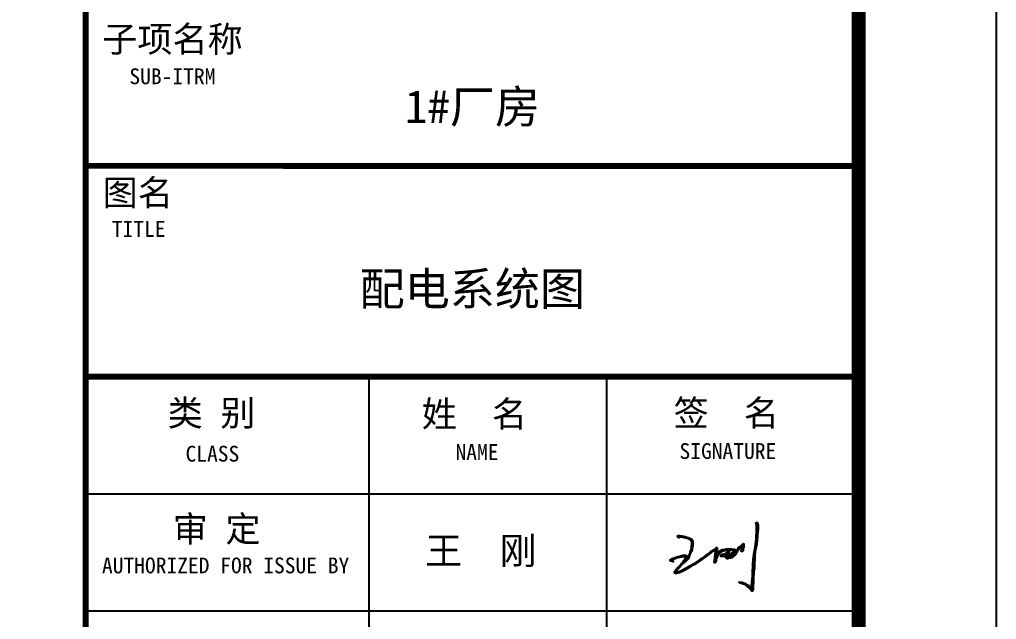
# Model space of a CAD drawing. Extents: x 4929870 to 5205508, y 4505833 to 4862647.
# Drawn here: x 5064287 to 5078470, y 4808566 to 4817277 of the extents above; entities that cross this region are included whole.
import ezdxf
from ezdxf.enums import TextEntityAlignment as Align

# ---------------------------------------------------------------- set-up
doc = ezdxf.new("R2010")
doc.units = 0
doc.header["$LTSCALE"] = 1000
doc.header["$MEASUREMENT"] = 0
doc.layers.get('0').update_dxf_attribs({"color": 4, "linetype": 'CONTINUOUS'})
for name, color, linetype in [('46', 7, 'CONTINUOUS'), ('PUB_TEXT', 7, 'CONTINUOUS'), ('PUB_TITLE', 4, 'CONTINUOUS')]:
    doc.layers.add(name, color=color, linetype=linetype)
doc.styles.add('TQ', font='')
doc.styles.get('TQ').set_extended_font_data('SimSun')

# ---------------------------------------------------------------- blocks, each defined once
blk = doc.blocks.new('1')
at = {"linetype": 'Continuous'}
h = blk.add_hatch(dxfattribs=at)
h.set_pattern_fill('ANSI31', color=256, scale=0.01, style=0)
h.set_pattern_definition([(45, (0, 0), (-0.01122532015133644, 0.01122532015133644), [])])
edge = h.paths.add_edge_path()
edge.add_spline(control_points=[(606802.9548313793, 3438070.265226552), (606802.9548313793, 3438070.265226552), (606802.977822074, 3438070.201418132), (606803.0123822704, 3438070.057026353), (606803.0352024556, 3438069.827251539), (606803.0270532465, 3438069.565470112), (606803.0041369265, 3438069.177466838), (606802.9705343791, 3438068.461706944), (606802.8846150179, 3438067.54246245), (606802.7116918404, 3438066.650753256), (606802.6061130327, 3438065.849661706), (606802.5605040006, 3438065.090103826), (606802.5245465112, 3438064.313170246), (606802.5125940925, 3438063.576008083), (606802.4203654837, 3438062.949672543), (606802.4209433702, 3438062.550659618), (606802.4405719572, 3438062.138951221), (606802.1519699646, 3438062.761339919), (606801.8775633376, 3438062.858058224), (606801.7146295124, 3438062.951235723), (606801.5578388517, 3438063.071107797), (606801.383405333, 3438063.056406751), (606801.2093056658, 3438063.180825486), (606801.0780019216, 3438063.118454773), (606800.8219936359, 3438063.165583787), (606801.0560366265, 3438062.989643368), (606801.2329994235, 3438063.022015726), (606801.4152975213, 3438062.864555521), (606801.6003109402, 3438062.897909322), (606801.7002034857, 3438062.764322925), (606801.820053658, 3438062.714336445), (606801.9067782995, 3438062.650148594), (606801.9522559777, 3438062.545944273), (606802.069134393, 3438062.469646854), (606802.1853656988, 3438062.369148177), (606802.31740094, 3438062.240778048), (606802.3788015943, 3438062.115244013), (606802.4870518023, 3438062.031379914), (606802.589473175, 3438062.135273192), (606802.5902722881, 3438062.47974754), (606802.6233342051, 3438062.951030566), (606802.6699292858, 3438063.482999866), (606802.6487539337, 3438064.000512495), (606802.8333019144, 3438065.155739018), (606802.7457192964, 3438066.450337167), (606803.077530463, 3438067.746349805), (606803.1176048578, 3438068.511348269), (606803.1630463768, 3438069.234449798), (606803.2557209153, 3438069.77666619), (606803.1768941424, 3438070.113627569), (606803.1398517365, 3438070.267224371), (606803.1325250164, 3438070.386195865), (606803.0185910007, 3438070.368416179), (606802.8909862237, 3438070.309119587), (606802.9499094412, 3438070.278886909), (606802.9548313793, 3438070.265226552)], knot_values=[0, 0, 0, 0, 0.1017359064920536, 0.2034718129841072, 0.4428989989019158, 0.6908076938148076, 0.9881485095591476, 1.609230388801325, 2.840572451490749, 3.752983827027884, 4.332848152184378, 5.262981428951958, 6.035933682705458, 6.661421242455934, 7.489809596244362, 7.864801083490369, 7.964799518961576, 8.531739347407662, 8.73338991418033, 8.935040958033435, 9.08088125492148, 9.311508762990574, 9.423367341373675, 9.673526265983098, 9.798604946908169, 9.905095178708105, 10.24820909697369, 10.41245385990978, 10.55861959333883, 10.75601894790764, 10.85186862937338, 10.94982061812233, 11.07073575268507, 11.1794455286551, 11.35866058721768, 11.53720651517253, 11.71769490220617, 11.79645179337191, 11.88366196071857, 12.07110504713808, 12.82079667734413, 13.30691018048607, 13.67007155809484, 14.37069202992504, 16.80316865924945, 17.50153078071645, 18.36595410667171, 19.09224660352519, 19.68050723542898, 19.99901265265457, 20.09877880166962, 20.17945065361352, 20.29691973573432, 20.39478638886115, 20.43834643312029, 20.43834643312029, 20.43834643312029, 20.43834643312029], degree=3, periodic=0)
edge = h.paths.add_edge_path(flags=16)
edge.add_spline(control_points=[(606799.2099383557, 3438066.399068369), (606799.2099383557, 3438066.399068369), (606799.2280943395, 3438066.392687919), (606799.2588761146, 3438066.369171816), (606799.2909546364, 3438066.334745423), (606799.3445986072, 3438066.305405235), (606799.3645884737, 3438066.364259163), (606799.3467105505, 3438066.417279015), (606799.4050012687, 3438066.438844624), (606799.4232420693, 3438066.483402286), (606799.4733308684, 3438066.527189012), (606799.4335886703, 3438066.558326144), (606799.3927266914, 3438066.560321759), (606799.339232223, 3438066.547934368), (606799.2954584382, 3438066.511270247), (606799.270531902, 3438066.471384615), (606799.2463688201, 3438066.451343358), (606799.2264034695, 3438066.435505457), (606799.2071827421, 3438066.41993955), (606799.2158817665, 3438066.405828703), (606799.2082368386, 3438066.399666323), (606799.2099383557, 3438066.399068369)], knot_values=[0, 0, 0, 0, 0.02886671513431145, 0.0577334302686229, 0.1091856203180977, 0.155114321027282, 0.1951639010871155, 0.2558384779681476, 0.2974786717864612, 0.3492643884687727, 0.4098993534300779, 0.4390410531522315, 0.4732762526572611, 0.5331605986707537, 0.5985506942696854, 0.6382395179760425, 0.674216766923727, 0.6897132236294345, 0.7192500512751919, 0.7289261710534972, 0.7343367522214806, 0.7343367522214806, 0.7343367522214806, 0.7343367522214806], degree=3, periodic=0)
edge = h.paths.add_edge_path()
edge.add_spline(control_points=[(606792.5500720452, 3438065.811144526), (606792.5500720452, 3438065.811144526), (606792.5488757399, 3438065.775999793), (606792.5639496404, 3438065.695842694), (606792.6967189532, 3438065.694502612), (606792.7957600158, 3438065.644632838), (606792.9089681413, 3438065.600153696), (606792.9796628079, 3438065.664765796), (606792.9022366384, 3438065.734408728), (606792.7901915978, 3438065.778751169), (606792.8828490017, 3438065.872664461), (606793.0192560245, 3438065.906860013), (606793.267596918, 3438066.06387471), (606793.6578079227, 3438066.144516417), (606794.0335364531, 3438066.210358905), (606794.2654701602, 3438066.26833331), (606794.40136633, 3438066.286605179), (606794.4805403467, 3438066.17212801), (606794.3316806906, 3438065.921926945), (606794.1869584103, 3438065.682507391), (606793.968101892, 3438065.411420946), (606793.8098205785, 3438065.181361847), (606793.5370289829, 3438064.961967777), (606793.3493829652, 3438064.726654147), (606793.1999467097, 3438064.543232165), (606793.1103953008, 3438064.43142452), (606793.0851484401, 3438064.305424544), (606793.1755096694, 3438064.155133766), (606793.3612575762, 3438064.204747278), (606793.5618566135, 3438064.272532722), (606793.92691433, 3438064.372302085), (606794.3119166943, 3438064.559608155), (606794.6743577607, 3438064.788604015), (606794.9800492801, 3438064.970081178), (606795.2588329703, 3438065.1691483), (606795.7777856274, 3438065.388129102), (606796.2281172117, 3438065.799092168), (606796.8928310057, 3438066.242614937), (606797.3526523304, 3438066.588185518), (606797.7429235524, 3438066.875838418), (606797.9251690714, 3438066.973869653), (606798.1701341555, 3438067.157635611), (606797.9836916376, 3438066.549685538), (606798.0107707133, 3438066.273076757), (606797.940674138, 3438065.884757121), (606797.950994872, 3438065.707538904), (606797.8374874216, 3438065.552639731), (606798.0037104377, 3438065.462072571), (606798.1797694562, 3438065.629517222), (606798.1265315751, 3438065.893122129), (606798.2167663277, 3438066.149002386), (606798.376944105, 3438066.381504959), (606798.5699632687, 3438066.642360055), (606798.8498928735, 3438066.911313291), (606799.2143104933, 3438066.960493567), (606799.5270337214, 3438067.024629968), (606799.8549697538, 3438067.010015236), (606800.0935811673, 3438066.995424534), (606800.4479662592, 3438066.991289967), (606800.0240453993, 3438066.668466332), (606799.8143929593, 3438066.521234792), (606799.6565436922, 3438066.281437549), (606799.5351169163, 3438066.188982602), (606799.4061629458, 3438066.301399166), (606799.591022875, 3438066.433398514), (606799.5883767288, 3438066.631636728), (606799.6820983647, 3438066.746337879), (606799.8019485055, 3438066.839590196), (606799.6546767878, 3438066.895892254), (606799.5633077633, 3438066.835476342), (606799.4291814545, 3438066.784602957), (606799.3194760162, 3438066.642965289), (606799.1411836217, 3438066.604516191), (606798.9992018075, 3438066.440289555), (606798.846970075, 3438066.607644056), (606798.7650960236, 3438066.458050781), (606798.6872045852, 3438066.385472151), (606798.7000724642, 3438066.234519754), (606798.839721382, 3438066.271042955), (606799.0310753712, 3438066.228130502), (606798.951347932, 3438066.38149335), (606799.1694861124, 3438066.220152213), (606799.2481796015, 3438066.131058065), (606799.3980223129, 3438066.080597807), (606799.4494520376, 3438065.912742937), (606799.6190397047, 3438066.079178253), (606799.7925091202, 3438066.040794737), (606799.9594229225, 3438066.079552392), (606800.1261478129, 3438066.114259229), (606800.2019333144, 3438066.249858397), (606800.4313162022, 3438066.384924727), (606800.5870909768, 3438066.632033535), (606800.7249432872, 3438066.916077335), (606800.8452728721, 3438067.090370548), (606801.0173887159, 3438067.243576244), (606801.1194684673, 3438067.372202049), (606801.3630968016, 3438067.542215868), (606801.2682471226, 3438067.221167044), (606801.1886317966, 3438067.094725908), (606801.1443327989, 3438066.821870517), (606801.384584022, 3438066.881399317), (606801.4019240041, 3438067.042359647), (606801.3726673643, 3438067.182228863), (606801.4849529351, 3438067.315676888), (606801.4752446039, 3438067.507066694), (606801.4868568268, 3438067.655062577), (606801.495584948, 3438067.827271417), (606801.3367895568, 3438067.812666063), (606801.2982058711, 3438067.715059712), (606801.2218359595, 3438067.651631808), (606801.1779078869, 3438067.580348004), (606801.1131090961, 3438067.498947491), (606801.022841609, 3438067.436441202), (606800.876950905, 3438067.445857278), (606800.834238094, 3438067.328933101), (606800.7949456442, 3438067.202687962), (606800.7025151238, 3438067.083230641), (606800.6028262682, 3438066.94324809), (606800.5326790783, 3438066.824025335), (606800.4614425428, 3438066.757433428), (606800.4117262731, 3438066.658426758), (606800.3061625854, 3438066.605817709), (606800.2228324461, 3438066.496981944), (606800.195615923, 3438066.348166799), (606800.036068768, 3438066.346850287), (606799.9789071456, 3438066.231600074), (606799.877154398, 3438066.246843378), (606799.7513787549, 3438066.185738345), (606799.8033739813, 3438066.316563301), (606799.9367329868, 3438066.385963009), (606800.1454443311, 3438066.494532067), (606800.267088518, 3438066.694214915), (606800.4247682627, 3438066.799745245), (606800.488485297, 3438066.917293217), (606800.5136127668, 3438067.038293917), (606800.3983916447, 3438067.139312052), (606800.2005588573, 3438067.118366608), (606799.9702330787, 3438067.17100671), (606799.7205405913, 3438067.165325696), (606799.512210102, 3438067.173420459), (606799.3093652449, 3438067.173325688), (606799.1198611755, 3438067.112739485), (606798.9356879592, 3438067.095820423), (606798.7913064703, 3438067.060733563), (606798.6732672813, 3438067.013894656), (606798.539626313, 3438066.861448539), (606798.379389122, 3438066.726092439), (606798.2956106694, 3438066.545725455), (606798.2140001175, 3438066.467685463), (606798.2528293745, 3438066.377306292), (606798.1651526182, 3438066.352799247), (606798.1315227578, 3438066.518658921), (606798.19892306, 3438066.66435234), (606798.2453176605, 3438066.866861462), (606798.2718612119, 3438067.039024672), (606798.2574940808, 3438067.173042626), (606798.2894417709, 3438067.27451516), (606798.2314521755, 3438067.324619826), (606798.1853746828, 3438067.351342535), (606798.1163200836, 3438067.317787809), (606798.1340724586, 3438067.243938813), (606798.0753098546, 3438067.18993663), (606797.9894595677, 3438067.191795967), (606797.8947565693, 3438067.117299408), (606797.7776973697, 3438067.064576142), (606797.7054513003, 3438066.945454189), (606797.4804630077, 3438066.930312965), (606797.3544123011, 3438066.629870628), (606796.9835965103, 3438066.547244685), (606796.7340756103, 3438066.240117725), (606796.367326314, 3438066.0539681), (606795.9996149422, 3438065.747814944), (606795.6161431123, 3438065.48048008), (606795.1957216493, 3438065.284181944), (606794.8959486866, 3438065.059651624), (606794.5050646756, 3438064.900590403), (606794.173902027, 3438064.682648941), (606793.8066005493, 3438064.499100442), (606793.5818066244, 3438064.413059993), (606793.2148769724, 3438064.25246819), (606793.3101023616, 3438064.497483757), (606793.4366410344, 3438064.641175226), (606793.5824266307, 3438064.841415674), (606793.788485359, 3438065.020803498), (606793.9491770922, 3438065.21642975), (606794.1197422827, 3438065.362987302), (606794.1731098607, 3438065.523869005), (606794.2603837918, 3438065.592489874), (606794.3020819428, 3438065.684344999), (606794.3681594352, 3438065.774616858), (606794.4213186973, 3438065.871153768), (606794.4619306059, 3438066.000333684), (606794.5708510443, 3438066.10033165), (606794.599265523, 3438066.251889735), (606794.550718293, 3438066.411856701), (606794.3595236094, 3438066.414650193), (606794.1912119796, 3438066.410652016), (606794.0288873037, 3438066.387389399), (606793.8886845045, 3438066.325360304), (606793.7072860862, 3438066.301000401), (606793.5328641589, 3438066.245541965), (606793.3018592116, 3438066.175978852), (606793.0705657029, 3438066.106783369), (606792.84835945, 3438066.006179879), (606792.6690377119, 3438065.959470531), (606792.6126769653, 3438065.874330398), (606792.5393236302, 3438065.843335194), (606792.5503416387, 3438065.819064572), (606792.5500720452, 3438065.811144526)], knot_values=[0, 0, 0, 0, 0.05274763053156045, 0.1054952610631209, 0.1880707112359664, 0.3506308733202332, 0.4649049796620919, 0.5026578963664363, 0.5934230405441142, 0.6976777226654397, 0.7831384996391678, 0.8848152755359178, 1.144547057674164, 1.630543276508712, 2.079616054043519, 2.27078157814907, 2.377806935033905, 2.444539294341463, 2.638830426915855, 3.131183244385646, 3.350083500716175, 3.673171591910711, 3.965915422849154, 4.391559952979542, 4.571864758842163, 4.677374999799766, 4.818903961401111, 4.929964345624041, 5.137027946941018, 5.291145770070525, 5.594565303644082, 6.253810439808093, 6.572554291142033, 6.880001002729171, 7.320791019309922, 7.59544831434366, 8.560881682201178, 9.120984375557063, 9.987764862354803, 10.3163276117168, 10.52176924639831, 10.69041412116608, 10.96080931673461, 11.67999521097623, 11.89691367111342, 12.08716431761599, 12.24055374546954, 12.31903286950582, 12.55057952528921, 12.76624128786319, 13.10257288235391, 13.32651185821081, 13.61447836114747, 14.08319003801201, 14.42926759550651, 14.688197347727, 15.05165335668283, 15.36155612935338, 15.53860966788679, 15.79569826479062, 16.34893286747544, 16.55912490786048, 16.64941474926602, 16.75452341035067, 16.91143310738019, 17.15396992684631, 17.30739092382192, 17.39355095596749, 17.48384036704008, 17.62437313195096, 17.73034528369293, 17.90636399380034, 18.12994916579367, 18.27825052367916, 18.43523530476809, 18.56845271305708, 18.66548005946826, 18.77393928952963, 18.89583583062308, 19.05959714441693, 19.10214024157143, 19.27078511644142, 19.44313054715148, 19.60741164610192, 19.6858669070242, 19.87334604881869, 20.04885965815237, 20.22591319668578, 20.38346210094848, 20.53116910837421, 20.66083445148741, 21.17253254750257, 21.36596735838176, 21.61184130611246, 21.80678642060219, 22.03172346371632, 22.18831148345467, 22.41317807422342, 22.60807732662044, 22.79917559392317, 22.97410486049708, 23.06152037293981, 23.26320186923633, 23.37235461810887, 23.55380214585806, 23.79783576072705, 23.8727915342774, 23.98946996811943, 24.11714920972354, 24.17713306739043, 24.28315954171173, 24.36597089649705, 24.48964917958144, 24.59781739735405, 24.75965144097365, 24.79317363513917, 24.99976305509735, 25.19839313961373, 25.31381572569783, 25.41157173036047, 25.48802560470285, 25.63874118296061, 25.74476842674728, 25.90130012877854, 26.01512677953883, 26.16054266962876, 26.19236391856523, 26.33066234664508, 26.36418545344206, 26.54476761912765, 26.78308863879876, 27.0534187870782, 27.22603840183616, 27.33519030990848, 27.45477891627913, 27.55681031930476, 27.73837323204052, 28.02495726863142, 28.26576951281472, 28.48274546353741, 28.65249011111542, 28.86971943368686, 29.07374691732991, 29.20494436292341, 29.31641135917766, 29.44632705480351, 29.80499054145041, 29.92863071668355, 30.0471597511317, 30.11076066056223, 30.14430085894771, 30.2628291940417, 30.45829223566658, 30.67682811514247, 30.86880757118337, 30.97480908752181, 31.09141027432628, 31.13639795508722, 31.1935141815576, 31.2409438348257, 31.32835803474834, 31.37334571550928, 31.46081110681853, 31.57000064995096, 31.72294742496421, 31.84291471502702, 31.95364930235464, 32.34383798344227, 32.65213304167955, 33.02824452633058, 33.48708538426594, 33.87309730444152, 34.46135954264663, 34.88371904298472, 35.26031181423582, 35.5781316668641, 36.13851424007306, 36.47052503898489, 36.74628254526756, 37.02711384418877, 37.16520785565879, 37.32864802085231, 37.65211854830255, 37.88126756426536, 38.14921096024796, 38.41306947861469, 38.53730357919767, 38.64079707716063, 38.73476553119437, 38.83541133603391, 38.97641045332718, 39.06352498928196, 39.23738929948998, 39.39767365508098, 39.50792597153199, 39.68492472987149, 39.87941236748514, 40.04298788506357, 40.16578187207426, 40.33713027676365, 40.5875140389243, 40.71395091629159, 41.06183421152154, 41.3047305586927, 41.46009308127122, 41.58138646738581, 41.62398950616023, 41.64776340677945, 41.64776340677945, 41.64776340677945, 41.64776340677945], degree=3, periodic=0)
edge = h.paths.add_edge_path()
edge.add_spline(control_points=[(606793.5325806476, 3438068.787245925), (606793.5216166071, 3438068.779041355), (606793.5015188726, 3438068.768059683), (606793.4671128986, 3438068.75451638), (606793.4713781956, 3438068.721341981), (606793.4702690706, 3438068.688634478), (606793.4861304243, 3438068.641736183), (606793.5116127904, 3438068.594626123), (606793.552458789, 3438068.566631241), (606793.5764051995, 3438068.530058332), (606793.604133533, 3438068.519785451), (606793.6277278331, 3438068.480145517), (606793.6399140109, 3438068.519958828), (606793.6598347343, 3438068.545093475), (606793.655517862, 3438068.585225126), (606793.6577777122, 3438068.630284246), (606793.6937675317, 3438068.631950116), (606793.7386321938, 3438068.638308515), (606793.7983508745, 3438068.603950624), (606793.8723738091, 3438068.599378941), (606793.9533663454, 3438068.586540246), (606794.0369758062, 3438068.561395235), (606794.1467499644, 3438068.55476823), (606794.2463906598, 3438068.533256511), (606794.3411474755, 3438068.50634422), (606794.4648197925, 3438068.474191381), (606794.5959886359, 3438068.426381182), (606794.7431853986, 3438068.404072522), (606794.8656988125, 3438068.338245355), (606794.9928594376, 3438068.267352221), (606795.1355924477, 3438068.191251149), (606795.1670652321, 3438068.051727202), (606795.1821768028, 3438067.924619289), (606795.2170776224, 3438067.793991084), (606795.1658503062, 3438067.65118689), (606795.162204887, 3438067.528922001), (606795.1650781796, 3438067.421871869), (606795.1054513722, 3438067.269015186), (606795.096564892, 3438067.088380423), (606795.0072596683, 3438066.902701491), (606794.9774533985, 3438066.720557889), (606794.877673679, 3438066.471917092), (606794.7204057275, 3438066.131797947), (606794.6443937026, 3438065.825924731), (606794.1191943276, 3438065.417111314), (606794.4692256605, 3438065.599162168), (606794.5816341569, 3438065.74892056), (606794.7768959015, 3438065.943722012), (606794.860712148, 3438066.179091456), (606794.9471267737, 3438066.423051535), (606795.0620423718, 3438066.709598554), (606795.2034251068, 3438066.993340685), (606795.2430091887, 3438067.302215538), (606795.323908299, 3438067.533039629), (606795.3100410784, 3438067.772391167), (606795.3426784647, 3438067.98282628), (606795.2744860309, 3438068.131834819), (606795.2363979835, 3438068.291463881), (606795.1180812574, 3438068.415611231), (606794.9266954227, 3438068.465509353), (606794.7233330683, 3438068.566242625), (606794.4763425611, 3438068.651081683), (606794.2218533012, 3438068.689324475), (606793.9840852721, 3438068.753540266), (606793.7927521084, 3438068.779568794), (606793.6723153202, 3438068.785450975), (606793.6051452812, 3438068.804567534), (606793.5582493837, 3438068.806454257), (606793.5325806476, 3438068.787245925)], knot_values=[0, 0, 0, 0, 0.04108194698198304, 0.0750495348076161, 0.08863150551419817, 0.1345951524498923, 0.1754125578641892, 0.2348182645941728, 0.2912716213517733, 0.3225849919719886, 0.358931645497619, 0.388978369908122, 0.4102537372769909, 0.4497461892345122, 0.4922230963140203, 0.5288719852019617, 0.5622471323269796, 0.5827042598709649, 0.6676405958557909, 0.7519828704616531, 0.8053250102811015, 0.9132999874712048, 1.012545097744532, 1.133813111834765, 1.218290025240536, 1.308131076545804, 1.517044822925837, 1.636187349277378, 1.750820450507505, 1.928303699390864, 2.085091272196149, 2.200801219210268, 2.333637922454311, 2.47810778318557, 2.590553897293319, 2.777169113445637, 2.844318039076088, 2.907987024458126, 3.26374120978619, 3.37394738052887, 3.521151372055818, 3.812082945350161, 4.184622243864241, 4.587117896731412, 4.99405787976464, 5.176249456463154, 5.403782686616511, 5.625783265217601, 5.972629540951051, 6.141844131906056, 6.403670020324884, 6.900174699093494, 7.07725684085466, 7.334508547700009, 7.62323204494019, 7.791925618262628, 7.957084468816252, 8.101610834029103, 8.282464013546308, 8.43405952391141, 8.687737012578834, 8.963087498023869, 9.212841748109607, 9.45840717714915, 9.700088443663336, 9.793247164483226, 9.815685807044865, 9.911865828535749, 9.911865828535749, 9.911865828535749, 9.911865828535749], degree=3, periodic=0)
for points, start_tangent, end_tangent in [([(606802.9548313793, 3438070.265226552), (606803.0053703667, 3438070.06813117), (606803.0298148361, 3438069.82995509), (606803.0265225518, 3438069.582068257), (606803.0108845915, 3438069.285138947), (606802.9768570276, 3438068.664989912), (606802.8517783466, 3438067.440017015), (606802.7016833043, 3438066.540035906), (606802.6266357832, 3438065.965048511), (606802.5596681874, 3438065.037329128), (606802.5265734633, 3438064.265085691), (606802.5015571022, 3438063.640098596), (606802.4265111436, 3438062.815116554), (606802.4265111436, 3438062.440125067), (606802.4265111436, 3438062.340126631), (606802.0512735379, 3438062.765117818), (606801.876163697, 3438062.865115291), (606801.701053856, 3438062.965113726), (606801.575975175, 3438063.040111831), (606801.3508326117, 3438063.090110568), (606801.2507702918, 3438063.140109305), (606801.0006113672, 3438063.140109305), (606800.8755326862, 3438063.140109305), (606800.956669449, 3438063.071138331), (606801.2823977851, 3438062.963304144), (606801.4277614382, 3438062.886846636), (606801.5731250911, 3438062.871555134), (606801.733790757, 3438062.756868391), (606801.8179494838, 3438062.710993887), (606801.8944564229, 3438062.64982788), (606801.9633131368, 3438062.550433601), (606802.0474718636, 3438062.481621363), (606802.1851852915, 3438062.36693462), (606802.3075967064, 3438062.236957338), (606802.4147076712, 3438062.091687592), (606802.4835643851, 3438062.053459319), (606802.552421099, 3438062.106979094), (606802.5906753499, 3438062.290477112), (606802.6321453203, 3438063.039020887), (606802.6616024373, 3438063.52424106), (606802.6616024373, 3438063.887402437), (606802.7300357012, 3438064.584672782), (606802.9062377618, 3438067.010759216), (606803.0432839826, 3438067.695542383), (606803.1215956622, 3438068.556411112), (606803.1803286407, 3438069.280324938), (606803.2194844806, 3438069.867280977), (606803.160751502, 3438070.180324325), (606803.1411728009, 3438070.278150492), (606803.1215956622, 3438070.356410848), (606803.0041265801, 3438070.356410848), (606802.9258149004, 3438070.297715341), (606802.9548313793, 3438070.265226552)], (0.3389761108891007, -0.9407949809849647), (0.3389761108891007, -0.9407949809849647)), ([(606793.5325806476, 3438068.787245925), (606793.4969061603, 3438068.766872969), (606793.4697256727, 3438068.746500975), (606793.4697256727, 3438068.732919005), (606793.4731226477, 3438068.687081058), (606793.4850136227, 3438068.648034095), (606793.5155926476, 3438068.597103149), (606793.55636416, 3438068.558056187), (606793.5767506976, 3438068.53428822), (606793.6056296724, 3438068.512218239), (606793.6277146974, 3438068.491845284), (606793.6379071848, 3438068.510520252), (606793.6548951848, 3438068.546172203), (606793.6565936722, 3438068.588615139), (606793.6650876723, 3438068.624266128), (606793.6973651847, 3438068.6327551), (606793.7177517221, 3438068.634453087), (606793.799294747, 3438068.610685119), (606793.8825362592, 3438068.597103149), (606793.9351987465, 3438068.588615139), (606794.0405252838, 3438068.564847172), (606794.1390563085, 3438068.552963188), (606794.2579723082, 3438068.529195221), (606794.339515333, 3438068.507125241), (606794.4261553828, 3438068.483357274), (606794.6266440956, 3438068.424627133), (606794.7425834452, 3438068.397186127), (606794.8463177481, 3438068.348401475), (606795.0019192024, 3438068.263028815), (606795.1270119463, 3438068.168508191), (606795.1636239613, 3438068.058743204), (606795.1849808398, 3438067.927634572), (606795.2032876286, 3438067.784329296), (606795.1788790977, 3438067.67456431), (606795.1636239613, 3438067.488573666), (606795.1605738715, 3438067.421494048), (606795.1422670827, 3438067.360513713), (606795.0574427114, 3438067.015020057), (606795.0169555823, 3438066.912520338), (606794.9818670497, 3438066.769559469), (606794.8845985621, 3438066.495369714), (606794.7397286736, 3438066.152152226), (606794.5515481356, 3438065.796356167), (606794.2695148353, 3438065.503000807), (606794.4294836053, 3438065.590200366), (606794.5903633403, 3438065.751101211), (606794.734881656, 3438065.919620389), (606794.8803078108, 3438066.234506991), (606794.9376891871, 3438066.393695419), (606795.0354311261, 3438066.636593153), (606795.211951946, 3438067.1006592), (606795.2446075946, 3438067.274704291), (606795.304473419, 3438067.524893267), (606795.3208020244, 3438067.813154666), (606795.3262443722, 3438067.981760427), (606795.2772616806, 3438068.13948849), (606795.2282789891, 3438068.275461157), (606795.1031034301, 3438068.405994494), (606794.9616008283, 3438068.460383945), (606794.727575191, 3438068.558283227), (606794.4663378153, 3438068.645305772), (606794.2214274827, 3438068.694255894), (606793.9819610602, 3438068.748645345), (606793.7424930753, 3438068.781278439), (606793.6499716024, 3438068.792156137), (606793.6282022117, 3438068.797595466), (606793.5325806476, 3438068.787245925)], (-0.8006466112956595, -0.5991368823739507), (-0.8006466112956595, -0.5991368823739507)), ([(606792.5500720452, 3438065.811144526), (606792.5834511524, 3438065.711069128), (606792.6635644477, 3438065.69105501), (606792.8171127166, 3438065.637681464), (606792.9306051191, 3438065.624338078), (606792.95730903, 3438065.651024851), (606792.9038996457, 3438065.724412514), (606792.8237879131, 3438065.791129446), (606792.8771957348, 3438065.857846378), (606792.9706609854, 3438065.897876537), (606793.204320987, 3438066.011294359), (606793.6716409901, 3438066.144727262), (606794.1122586449, 3438066.231459273), (606794.2991860211, 3438066.271489432), (606794.4060032272, 3438066.264817739), (606794.4460590936, 3438066.211444193), (606794.3926512718, 3438066.024637746), (606794.1256106003, 3438065.610994691), (606793.9920894833, 3438065.437531631), (606793.7918101517, 3438065.184008251), (606793.578177302, 3438064.983858417), (606793.2977846751, 3438064.663619068), (606793.1842922725, 3438064.523514472), (606793.1242092543, 3438064.436782461), (606793.1041805398, 3438064.296677866), (606793.1642651206, 3438064.203274161), (606793.3712212114, 3438064.209945854), (606793.5180927212, 3438064.256647706), (606793.8080731303, 3438064.345949306), (606794.4060032272, 3438064.623588908), (606794.6782799902, 3438064.789308572), (606794.9400830076, 3438064.950499951), (606795.313940885, 3438065.184008251), (606795.560952842, 3438065.304098729), (606796.3464353336, 3438065.865417571), (606796.8041206781, 3438066.188278459), (606797.5041100286, 3438066.699476386), (606797.7733367019, 3438066.887812465), (606797.9483340395, 3438066.995433082), (606798.0964087098, 3438067.076148544), (606798.0694860425, 3438066.807097003), (606797.9752567068, 3438066.0941109), (606797.9483340395, 3438065.878869667), (606797.9214113723, 3438065.690533589), (606797.8810273712, 3438065.542555722), (606797.9483340395, 3438065.50219751), (606798.1367927109, 3438065.63672328), (606798.1502540444, 3438065.851964513), (606798.2444833801, 3438066.174826363), (606798.3656369456, 3438066.363162441), (606798.5406342832, 3438066.59185577), (606798.9040902922, 3438066.887812465), (606799.2406236337, 3438066.968527928), (606799.4963889733, 3438067.008885178), (606799.8598449823, 3438067.008885178), (606800.1694556565, 3438066.995433082), (606800.3444529942, 3438066.968527928), (606800.1694556565, 3438066.780191849), (606799.752154313, 3438066.416972749), (606799.6175409764, 3438066.255541825), (606799.5367729743, 3438066.215183612), (606799.4560049723, 3438066.282446979), (606799.5367729743, 3438066.416972749), (606799.6175409764, 3438066.645666078), (606799.7117703119, 3438066.766739753), (606799.7656156466, 3438066.834002157), (606799.6848476446, 3438066.874359407), (606799.550234308, 3438066.834002157), (606799.455417455, 3438066.786674984), (606799.3213916357, 3438066.672571233), (606799.1243405241, 3438066.566924706), (606798.9958633055, 3438066.492851114), (606798.8502449575, 3438066.55149852), (606798.7560156218, 3438066.45733), (606798.7021702873, 3438066.376614537), (606798.7156316208, 3438066.268993921), (606798.8367836239, 3438066.255541825), (606798.9983196278, 3438066.282446979), (606798.9848582941, 3438066.322804229), (606799.1329329645, 3438066.242088767), (606799.2675463011, 3438066.13446815), (606799.4021596378, 3438066.040300592), (606799.4425436388, 3438065.973037226), (606799.6175409764, 3438066.040300592), (606799.792538314, 3438066.053752688), (606799.9675356516, 3438066.080657842), (606800.1156103219, 3438066.13446815), (606800.2142366619, 3438066.244423619), (606800.3175303268, 3438066.322804229), (606800.6310145525, 3438066.727232939), (606800.7211547054, 3438066.898381351), (606800.8643714202, 3438067.098238727), (606801.0022629783, 3438067.236041179), (606801.1613692233, 3438067.395043935), (606801.2992607814, 3438067.469244515), (606801.2674395324, 3438067.24664085), (606801.1931904723, 3438067.066438753), (606801.2037970345, 3438066.875635062), (606801.3735098415, 3438066.918035668), (606801.3947245284, 3438067.002837843), (606801.4053310906, 3438067.204240243), (606801.4583670263, 3438067.299642089), (606801.4795817132, 3438067.479845148), (606801.4901882753, 3438067.723648154), (606801.4795817132, 3438067.797849696), (606801.3629032794, 3438067.797849696), (606801.2780476571, 3438067.702447851), (606801.2356182834, 3438067.660047244), (606801.1719757854, 3438067.575246031), (606801.1189414122, 3438067.511645121), (606801.0128695405, 3438067.448044212), (606800.9067992313, 3438067.426843909), (606800.8219420465, 3438067.289041456), (606800.8113354844, 3438067.257241482), (606800.702860417, 3438067.081422404), (606800.5895492698, 3438066.918282911), (606800.5249442435, 3438066.822634785), (606800.4613017455, 3438066.748433243), (606800.4188739343, 3438066.684832333), (606800.3021955006, 3438066.589431449), (606800.2385530026, 3438066.504629274), (606800.1643039427, 3438066.366827783), (606800.0575539258, 3438066.327319046), (606799.9415551994, 3438066.239625964), (606799.9097339505, 3438066.239625964), (606799.7718423924, 3438066.229025332), (606799.7824489545, 3438066.260826268), (606799.9203405126, 3438066.377427455), (606800.1218761313, 3438066.504629274), (606800.3021955006, 3438066.706032636), (606800.4294804964, 3438066.822634785), (606800.4825164323, 3438066.918035668), (606800.4916026372, 3438067.037278595), (606800.4188739343, 3438067.10883936), (606800.2385530026, 3438067.130039663), (606799.9537180575, 3438067.161653965), (606799.7129828477, 3438067.16774459), (606799.4960577136, 3438067.172440269), (606799.326446472, 3438067.165711816), (606799.1142027257, 3438067.11943903), (606798.9126686696, 3438067.087639057), (606798.7853836736, 3438067.055838121), (606798.6839556887, 3438067.009607664), (606798.5892247758, 3438066.920702422), (606798.3504943125, 3438066.653032359), (606798.2868518148, 3438066.54702988), (606798.2338158785, 3438066.441028364), (606798.2338158786, 3438066.377427455), (606798.2019946297, 3438066.366827784), (606798.1489602564, 3438066.4728293), (606798.1913880676, 3438066.663632029), (606798.2444224409, 3438066.875635062), (606798.2656371277, 3438067.066438753), (606798.2656371277, 3438067.172440269), (606798.2656371277, 3438067.289041456), (606798.2338158786, 3438067.320842392), (606798.1807799429, 3438067.342042695), (606798.1383521317, 3438067.320842392), (606798.1171390074, 3438067.236041179), (606798.0853177584, 3438067.204240243), (606798.0004605736, 3438067.18303994), (606797.9049968267, 3438067.130039663), (606797.7777118307, 3438067.04523845), (606797.6928546459, 3438066.960436275), (606797.5867843367, 3438066.928636301), (606797.3003930958, 3438066.663632029), (606797.0246099796, 3438066.525829577), (606796.7382187387, 3438066.282026571), (606796.3563637508, 3438066.02762197), (606796.0487578231, 3438065.794418634), (606795.560832526, 3438065.465813452), (606795.1895856628, 3438065.264410091), (606794.8713731728, 3438065.063007691), (606794.584981932, 3438064.925205239), (606794.097056635, 3438064.649601297), (606793.8000588319, 3438064.501198212), (606793.54548884, 3438064.395196695), (606793.2697041611, 3438064.342196418), (606793.3084209256, 3438064.474751947), (606793.4043034349, 3438064.607112183), (606793.610628257, 3438064.856237151), (606793.7745237054, 3438065.016385687), (606793.9566306273, 3438065.212932711), (606794.128877884, 3438065.412813175), (606794.186390514, 3438065.522933152), (606794.2558394329, 3438065.599664839), (606794.3037345924, 3438065.680511137), (606794.3587393363, 3438065.764796701), (606794.4247444037, 3438065.889392375), (606794.4577469375, 3438065.970013558), (606794.5567561013, 3438066.11293306), (606794.5860913396, 3438066.270510084), (606794.545754215, 3438066.373118512), (606794.3734069554, 3438066.413429585), (606794.1790574858, 3438066.406099861), (606794.0180418096, 3438066.377274491), (606793.9021821498, 3438066.336593999), (606793.7346553446, 3438066.30060726), (606793.493331055, 3438066.233864354), (606793.3723212437, 3438066.197218623), (606793.0417646405, 3438066.088797596), (606792.8152782876, 3438066.001033324), (606792.6719896956, 3438065.940984237), (606792.57954635, 3438065.86245836), (606792.5471907103, 3438065.834743175), (606792.5500720452, 3438065.811144526)], (-0.0340196875156558, -0.9994211629044771), (-0.0340196875156558, -0.9994211629044771)), ([(606799.2099383557, 3438066.399068369), (606799.258353843, 3438066.367618574), (606799.2970862329, 3438066.333749269), (606799.3406609528, 3438066.319234128), (606799.3576067641, 3438066.355521982), (606799.3624490941, 3438066.416003021), (606799.3963407165, 3438066.440195244), (606799.4278103926, 3438066.48132212), (606799.456859685, 3438066.534545589), (606799.4350731063, 3438066.553899752), (606799.401181484, 3438066.558737812), (606799.3430828991, 3438066.544222671), (606799.2922454654, 3438066.503095794), (606799.2680369405, 3438066.471645039), (606799.2414080319, 3438066.447452815), (606799.2293045507, 3438066.437775733), (606799.2123587395, 3438066.41358351), (606799.2123587395, 3438066.40390739), (606799.2099383557, 3438066.399068369)], (0.9434386831568627, -0.3315470571777783), (0.9434386831568627, -0.3315470571777783))]:
    blk.add_spline(points, degree=3, dxfattribs=dict(at, start_tangent=start_tangent, end_tangent=end_tangent))

msp = doc.modelspace()

# ---------------------------------------------------------------- linework, layer by layer
at = {"layer": 'PUB_TITLE'}
for p, q in [((5069360.260016482, 4800191.447114245, -1.999988827276032e-08), (5069360.998802057, 4812091.379629, -1.999988827276032e-08)), ((5072811.240445761, 4800191.232866429, -1.999988827276032e-08), (5072811.979231337, 4812091.165381183, -1.999988827276032e-08)), ((5065246.898820721, 4810391.64467958, -1.999988827276032e-08), (5076466.835191775, 4810390.948110323, -1.999988827276032e-08)), ((5065246.793279923, 4808691.654320329, -1.999988827276032e-08), (5076466.729650978, 4808690.957751073, -1.999988827276032e-08))]:
    msp.add_line(p, q, dxfattribs=at)
msp.add_lwpolyline([(4929870.060828853, 4778647.454951008), (5078470.060828853, 4778647.454951008), (5078470.060828853, 4862647.454951008), (4929870.060828853, 4862647.454951008)], close=True, dxfattribs=at)
at = {"layer": 'PUB_TITLE', "const_width": 200}
msp.add_lwpolyline([(4934870.060828853, 4780647.454951008), (5076470.060828853, 4780647.454951008), (5076470.060828853, 4860647.454951008), (4934870.060828853, 4860647.454951008)], close=True, dxfattribs=at)
at = {"layer": 'PUB_TITLE', "lineweight": 40, "const_width": 84.9995181263397}
for points in [[(5065250.01886089, 4860647.454645233), (5065245.052235177, 4780647.908327556)], [(5065250.01886089, 4860647.454645233), (5065245.052235177, 4780647.908327556)], [(5065247.19433495, 4815151.617685482), (5076467.130706005, 4815150.921116225)], [(5065247.004361516, 4812091.63503883), (5076466.94073257, 4812090.938469575)]]:
    msp.add_lwpolyline(points, dxfattribs=at)

# ---------------------------------------------------------------- block references
at = {"linetype": 'Continuous', "xscale": 119.9995152006035, "yscale": 119.9995152006035, "zscale": 119.9995152006035}
msp.add_blockref('1', (-67741081.1491121, -407756803.6751609, -5.666648926083521e-08), dxfattribs=at)

# ---------------------------------------------------------------- texts
at = {"layer": '46', "linetype": 'Continuous', "style": 'TQ'}
msp.add_text('1#厂房', height=479.9972788310944, rotation=359.996442885503, dxfattribs=at).set_placement((5070862.421123856, 4815772.032555999, 1.999988827276031e-08), align=Align.CENTER)
msp.add_text('配电系统图', height=479.9972788310944, rotation=359.996442885503, dxfattribs=at).set_placement((5069223.483039736, 4813126.90402814))
at = {"layer": 'PUB_TEXT', "style": 'TQ'}
msp.add_text('王  刚', height=395.9999999999993, dxfattribs=at).set_placement((5070174.824304705, 4809366.131255855, -1.999988827276032e-08))
at = {"layer": 'PUB_TEXT', "attachment_point": 1, "rotation": 359.9964428961852, "style": 'TQ'}
for s, insert, char_height, width in [('子项名称', (5065486.961715395, 4817179.209775192), 373.9978797558946, 2223.587394185046), ('SUB-ITRM', (5065882.117869657, 4816567.462539479), 229.4986989411171, 4799.072793413138), ('图名', (5065492.896342104, 4814949.793601465), 373.9978797558946, 2223.587394185046), ('TITLE', (5065626.332061708, 4814350.809781716), 229.4986989411171, 4799.072793413138), ('类 别', (5066437.016249334, 4811751.563085956), 373.9978797558946, 2223.587394185046), ('签  名', (5073782.024586417, 4811751.107084529), 373.9978797558946, 2948.126534234744), ('姓  名', (5070126.449200688, 4811737.530070699), 373.9978797558946, 2324.956046553938), ('CLASS', (5066696.736683527, 4811087.214514369), 229.4986989411171, 4799.072793413138), ('NAME', (5070616.357062081, 4811111.484491992), 229.4986989411171, 4799.072793413138), ('SIGNATURE', (5073868.347484304, 4811126.160243732), 229.4986989411171, 4799.072793413138), ('审 定', (5066511.164145079, 4810067.19853945), 373.9978797558946, 1610.671820255688), ('AUTHORIZED FOR ISSUE BY', (5065483.394169038, 4809465.010514821), 229.4986989411171, 4799.072793413138)]:
    msp.add_mtext(s, dxfattribs=dict(at, insert=insert, char_height=char_height, width=width))

doc.saveas('drawing.dxf')
